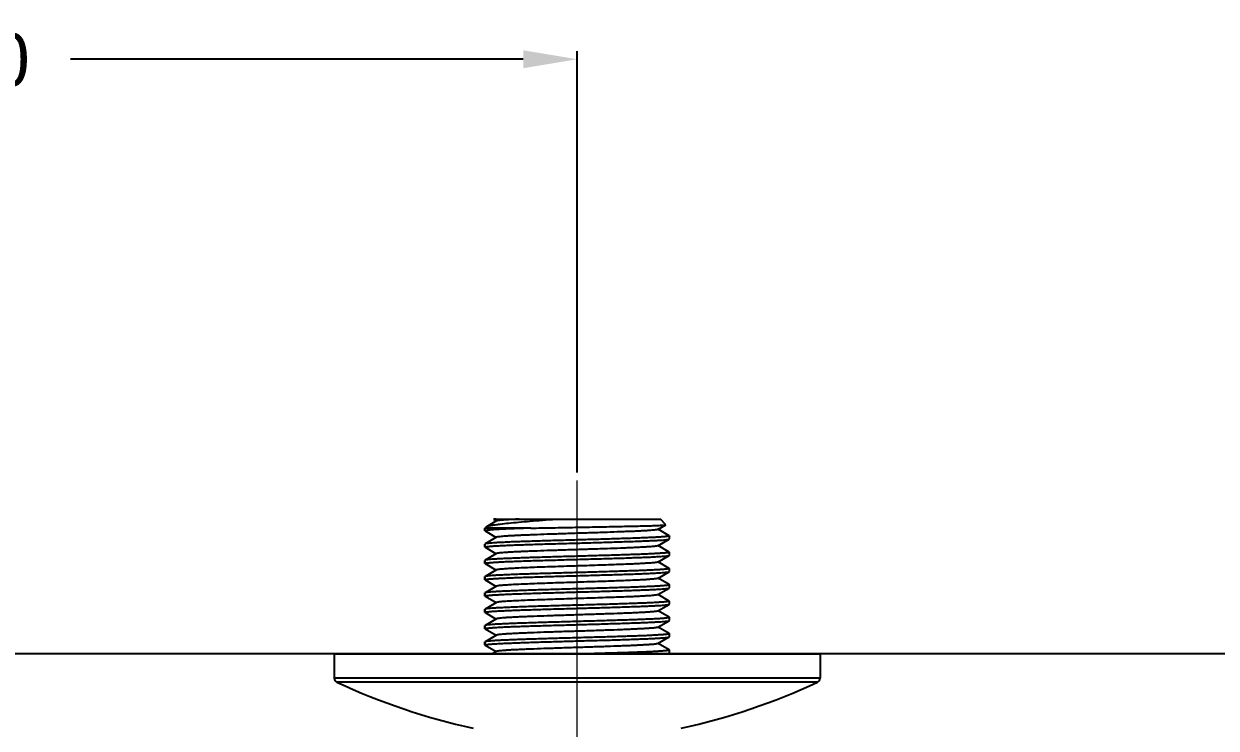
# Model space of a CAD drawing. Header units: millimetres. Extents: x 765 to 1606, y 133 to 728.
# Drawn here: x 994.6 to 1127.1, y 508 to 586.4 of the extents above; entities that cross this region are included whole.
import ezdxf

# ---------------------------------------------------------------- set-up
doc = ezdxf.new("R2010")
doc.units = ezdxf.units.MM
doc.linetypes.add('CENTERX2', pattern=[101.6, 63.5, -12.7, 12.7, -12.7])
doc.layers.add('CENTER', color=1, linetype='CENTERX2', lineweight=15)
doc.layers.add('DIM', color=3, linetype='Continuous', lineweight=9)
doc.layers.add('벽', color=2, linetype='Continuous')
doc.dimstyles.new('겸용-샤워욕조용1', dxfattribs={"dimscale": 0.6, "dimtxt": 10, "dimasz": 10, "dimexe": 1.5, "dimexo": 1.5, "dimgap": 2, "dimtad": 0, "dimtih": 1, "dimtoh": 1, "dimdec": 1, "dimdsep": 46, "dimtxsty": 'Standard', "dimcen": 2.5, "dimclrd": 5, "dimclre": 5, "dimclrt": 5, "dimadec": 1, "dimazin": 2, "dimtfac": 1, "dimtdec": 1, "dimtmove": 0, "dimatfit": 3, "dimfxl": 1.25, "dimarcsym": 0})

# ---------------------------------------------------------------- blocks, each defined once
blk = doc.blocks.new('*D60')
at = {"layer": 'Defpoints', "color": 0, "lineweight": 18, "transparency": 16777216}
for p in [(1056.11, 582.44), (906.11, 535.58), (1056.11, 535.58)]:
    blk.add_point(p, dxfattribs=at)
at = {"layer": 'DIM', "color": 5, "lineweight": -2, "transparency": 16777216}
for p, q in [((906.11, 536.48), (906.11, 583.34)), ((1056.11, 536.48), (1056.11, 583.34)), ((912.11, 582.44), (962.41, 582.44)), ((1050.11, 582.44), (999.81, 582.44))]:
    blk.add_line(p, q, dxfattribs=at)
at = {"layer": 'DIM', "color": 5, "lineweight": 18, "transparency": 16777216}
for points in [[(912.11, 583.44), (912.11, 581.44), (906.11, 582.44)], [(1050.11, 583.44), (1050.11, 581.44), (1056.11, 582.44)]]:
    blk.add_solid(points, dxfattribs=at)
at = {"layer": 'DIM', "color": 5, "transparency": 16777216, "insert": (981.11, 582.44), "char_height": 6, "attachment_point": 5}
blk.add_mtext('150~200', dxfattribs=at)

msp = doc.modelspace()

# ---------------------------------------------------------------- linework, layer by layer
at = {"color": 7, "linetype": 'Continuous'}
for p, q in [((1045.97, 530.4), (1045.86, 530.3)), ((1045.86, 530), (1045.86, 530.3)), ((1050.97, 530.3), (1045.86, 530.3)), ((1045.97, 530.4), (1046.02, 530.44)), ((1047.15, 531.09), (1046.02, 530.44)), ((1046.86, 531.3), (1046.82, 531.26)), ((1046.82, 531.26), (1046.83, 531.25)), ((1046.83, 531.25), (1047.12, 531.08)), ((1046.86, 531.3), (1065.36, 531.3)), ((1065.08, 530.15), (1065.98, 530.67)), ((1066.35, 529.45), (1065.11, 530.17)), ((1065.98, 530.68), (1065.36, 531.3)), ((1065.98, 530.67), (1065.98, 530.68)), ((1045.86, 530), (1045.88, 529.98)), ((1045.88, 529.98), (1047.12, 529.26)), ((1047.15, 529.28), (1045.88, 528.54)), ((1065.08, 528.34), (1066.35, 529.07)), ((1066.35, 529.45), (1066.36, 529.43)), ((1066.35, 529.07), (1066.36, 529.09)), ((1066.36, 529.09), (1066.36, 529.43)), ((1066.36, 529.43), (1066.36, 529.43)), ((1045.88, 528.54), (1045.86, 528.53)), ((1045.86, 528.18), (1045.86, 528.53)), ((1045.86, 528.53), (1045.86, 528.18)), ((1045.88, 528.17), (1045.86, 528.18)), ((1045.86, 528.18), (1045.86, 528.18)), ((1045.88, 528.17), (1047.12, 527.45)), ((1047.15, 527.46), (1045.88, 526.73)), ((1066.35, 527.64), (1065.11, 528.35)), ((1066.35, 527.64), (1066.36, 527.62)), ((1066.36, 527.27), (1066.36, 527.62)), ((1066.36, 527.62), (1066.36, 527.62)), ((1045.88, 526.73), (1045.86, 526.71)), ((1045.86, 526.37), (1045.86, 526.71)), ((1045.86, 526.71), (1045.86, 526.37)), ((1045.88, 526.35), (1045.86, 526.37)), ((1045.86, 526.37), (1045.86, 526.37)), ((1045.88, 526.35), (1047.12, 525.63)), ((1065.08, 526.52), (1066.35, 527.26)), ((1066.35, 525.82), (1065.11, 526.54)), ((1066.35, 527.26), (1066.36, 527.27)), ((1045.88, 524.91), (1045.86, 524.9)), ((1045.86, 524.55), (1045.86, 524.9)), ((1045.86, 524.9), (1045.86, 524.55)), ((1047.15, 525.65), (1045.88, 524.91)), ((1065.08, 524.71), (1066.35, 525.45)), ((1066.35, 525.82), (1066.36, 525.81)), ((1066.35, 525.45), (1066.36, 525.46)), ((1066.36, 525.46), (1066.36, 525.81)), ((1066.36, 525.81), (1066.36, 525.8)), ((1045.86, 524.55), (1045.86, 524.56)), ((1045.88, 524.54), (1045.86, 524.55)), ((1045.88, 524.54), (1047.12, 523.82)), ((1047.15, 523.84), (1045.88, 523.1)), ((1065.08, 522.9), (1066.35, 523.63)), ((1066.35, 524.01), (1065.11, 524.73)), ((1066.35, 524.01), (1066.36, 523.99)), ((1066.35, 523.63), (1066.36, 523.65)), ((1066.36, 523.65), (1066.36, 523.99)), ((1066.36, 523.99), (1066.36, 523.99)), ((1045.88, 523.1), (1045.86, 523.09)), ((1045.86, 522.74), (1045.86, 523.09)), ((1045.86, 523.09), (1045.86, 522.74)), ((1045.88, 522.73), (1045.86, 522.74)), ((1045.86, 522.74), (1045.86, 522.74)), ((1045.88, 522.73), (1047.12, 522.01)), ((1066.35, 522.19), (1065.11, 522.91)), ((1066.35, 522.19), (1066.36, 522.18)), ((1066.36, 521.83), (1066.36, 522.18)), ((1066.36, 522.18), (1066.36, 522.18)), ((1045.88, 521.29), (1045.86, 521.27)), ((1045.86, 520.93), (1045.86, 521.27)), ((1045.86, 521.27), (1045.86, 520.93)), ((1045.88, 520.91), (1045.86, 520.93)), ((1045.86, 520.93), (1045.86, 520.93)), ((1047.15, 522.02), (1045.88, 521.29)), ((1045.88, 520.91), (1047.12, 520.19)), ((1065.08, 521.08), (1066.35, 521.82)), ((1066.35, 520.38), (1065.11, 521.1)), ((1066.35, 521.82), (1066.36, 521.83)), ((1045.88, 519.47), (1045.86, 519.46)), ((1045.86, 519.11), (1045.86, 519.46)), ((1045.86, 519.46), (1045.86, 519.11)), ((1047.15, 520.21), (1045.88, 519.47)), ((1065.08, 519.27), (1066.35, 520)), ((1066.35, 520.38), (1066.36, 520.36)), ((1066.35, 520), (1066.36, 520.02)), ((1066.36, 520.02), (1066.36, 520.36)), ((1066.36, 520.36), (1066.36, 520.36)), ((1045.88, 519.1), (1045.86, 519.11)), ((1045.86, 519.11), (1045.86, 519.11)), ((1045.88, 519.1), (1047.12, 518.38)), ((1047.15, 518.39), (1045.88, 517.66)), ((1065.08, 517.45), (1066.35, 518.19)), ((1066.35, 518.57), (1065.11, 519.28)), ((1066.35, 518.57), (1066.36, 518.55)), ((1066.35, 518.19), (1066.36, 518.2)), ((1066.36, 518.2), (1066.36, 518.55)), ((1066.36, 518.55), (1066.36, 518.55)), ((1045.88, 517.66), (1045.86, 517.64)), ((1045.86, 517.3), (1045.86, 517.64)), ((1045.86, 517.64), (1045.86, 517.3)), ((1045.88, 517.28), (1045.86, 517.3)), ((1045.86, 517.3), (1045.86, 517.3)), ((1045.88, 517.28), (1047.12, 516.56)), ((1066.35, 516.75), (1065.11, 517.47)), ((1029.11, 516.3), (1029.11, 513.61)), ((1029.11, 516.3), (1029.11, 513.61)), ((1029.11, 516.3), (1083.11, 516.3)), ((1047.15, 516.58), (1046.66, 516.3)), ((1066.21, 516.3), (1066.35, 516.38)), ((1066.35, 516.75), (1066.36, 516.74)), ((1066.35, 516.38), (1066.36, 516.39)), ((1066.36, 516.39), (1066.36, 516.74)), ((1066.36, 516.74), (1066.36, 516.73)), ((1083.11, 516.3), (1083.11, 513.61)), ((1083.11, 516.3), (1083.11, 513.61)), ((1083.11, 513.61), (1029.11, 513.61)), ((1082.83, 513.16), (1029.4, 513.16))]:
    msp.add_line(p, q, dxfattribs=at)
for centre, radius, start, end in [((1029.61, 513.61), 0.5, 180, 244.9417), ((1059.73, 578.03), 71.6, 244.9417, 257.7627), ((1059.73, 578.03), 71.6, 244.9417, 257.7627), ((1052.5, 578.03), 71.6, 282.2373, 295.0583), ((1052.5, 578.03), 71.6, 282.2373, 295.0583), ((1082.61, 513.61), 0.5, 295.0583, 0)]:
    msp.add_arc(centre, radius, start, end, dxfattribs=at)
for points, knots in [([(1050.97, 530.3), (1050.6, 530.29), (1049.89, 530.26), (1048.89, 530.22), (1048.14, 530.19), (1047.6, 530.17), (1047.24, 530.15), (1046.93, 530.13), (1046.65, 530.11), (1046.42, 530.09), (1046.22, 530.07), (1046.07, 530.05), (1045.96, 530.04), (1045.9, 530.02), (1045.87, 530.01), (1045.86, 530), (1045.86, 530)], [0, 0, 0, 0, 0.216872, 0.413019, 0.584998, 0.661026, 0.729967, 0.791522, 0.845446, 0.891503, 0.929518, 0.959344, 0.980888, 0.994185, 0.997875, 1, 1, 1, 1]), ([(1046.02, 530.44), (1046.05, 530.46), (1046.15, 530.5), (1046.32, 530.55), (1046.56, 530.6), (1046.84, 530.65), (1047.18, 530.7), (1047.74, 530.78), (1048.55, 530.87), (1049.65, 530.97), (1050.9, 531.08), (1052.28, 531.19), (1053.23, 531.26), (1053.72, 531.3)], [0, 0, 0, 0, 0.016562, 0.04005, 0.070572, 0.108073, 0.152421, 0.203409, 0.324246, 0.467967, 0.631241, 0.810097, 1, 1, 1, 1]), ([(1047.1, 531.3), (1047.06, 531.29), (1046.99, 531.29), (1046.92, 531.28), (1046.87, 531.27), (1046.85, 531.27), (1046.83, 531.26), (1046.82, 531.26), (1046.82, 531.26)], [0, 0, 0, 0, 0.403647, 0.704709, 0.816606, 0.902765, 0.963479, 1, 1, 1, 1]), ([(1049.65, 531.3), (1049.47, 531.29), (1049.14, 531.27), (1048.67, 531.25), (1048.26, 531.22), (1047.9, 531.2), (1047.62, 531.17), (1047.42, 531.15), (1047.3, 531.13), (1047.23, 531.12), (1047.18, 531.11), (1047.16, 531.1), (1047.15, 531.09)], [0, 0, 0, 0, 0.21025, 0.39871, 0.563649, 0.703842, 0.818243, 0.906015, 0.939714, 0.96658, 0.986632, 1, 1, 1, 1]), ([(1065.08, 530.15), (1065.07, 530.15), (1065.04, 530.14), (1064.98, 530.12), (1064.91, 530.11), (1064.77, 530.09), (1064.55, 530.07), (1064.23, 530.04), (1063.84, 530.01), (1063.38, 529.99), (1062.85, 529.96), (1062.26, 529.93), (1061.62, 529.91), (1060.67, 529.87), (1059.39, 529.82), (1057.78, 529.77), (1056.11, 529.72), (1054.44, 529.66), (1052.83, 529.61), (1051.55, 529.56), (1050.6, 529.52), (1049.96, 529.5), (1049.37, 529.47), (1048.85, 529.44), (1048.39, 529.42), (1047.99, 529.39), (1047.67, 529.36), (1047.45, 529.34), (1047.32, 529.32), (1047.24, 529.31), (1047.19, 529.29), (1047.16, 529.28), (1047.15, 529.28)], [0, 0, 0, 0, 0.002023, 0.005107, 0.009275, 0.014527, 0.028249, 0.046177, 0.068154, 0.093991, 0.123458, 0.156292, 0.192202, 0.230865, 0.315051, 0.405844, 0.5, 0.594156, 0.684949, 0.769135, 0.807798, 0.843708, 0.876542, 0.90601, 0.931845, 0.953824, 0.97175, 0.985473, 0.990724, 0.994892, 0.997977, 1, 1, 1, 1]), ([(1050.97, 530.3), (1051.76, 530.31), (1053.41, 530.34), (1055.48, 530.38), (1057.17, 530.41), (1058.43, 530.44), (1059.65, 530.46), (1060.8, 530.48), (1061.88, 530.51), (1062.86, 530.53), (1063.73, 530.55), (1064.37, 530.57), (1064.82, 530.59), (1065.1, 530.6), (1065.34, 530.61), (1065.55, 530.62), (1065.71, 530.63), (1065.83, 530.64), (1065.89, 530.65), (1065.93, 530.66), (1065.96, 530.66), (1065.97, 530.67), (1065.98, 530.67)], [0, 0, 0, 0, 0.158672, 0.328226, 0.413743, 0.497918, 0.579388, 0.656825, 0.72896, 0.794598, 0.852642, 0.902115, 0.923371, 0.942181, 0.958464, 0.972151, 0.983181, 0.991513, 0.994655, 0.997113, 0.99889, 1, 1, 1, 1]), ([(1045.86, 528.18), (1045.86, 528.19), (1045.87, 528.19), (1045.89, 528.2), (1045.93, 528.21), (1045.99, 528.23), (1046.08, 528.24), (1046.19, 528.25), (1046.32, 528.27), (1046.48, 528.28), (1046.73, 528.3), (1047.1, 528.33), (1047.6, 528.35), (1048.18, 528.38), (1048.84, 528.41), (1049.57, 528.44), (1050.35, 528.46), (1051.19, 528.49), (1052.39, 528.53), (1053.97, 528.57), (1055.91, 528.63), (1057.85, 528.68), (1059.73, 528.74), (1061.22, 528.79), (1062.33, 528.82), (1063.08, 528.85), (1063.77, 528.88), (1064.39, 528.91), (1064.93, 528.93), (1065.38, 528.96), (1065.71, 528.98), (1065.93, 529), (1066.06, 529.02), (1066.16, 529.03), (1066.25, 529.04), (1066.31, 529.06), (1066.34, 529.07), (1066.35, 529.07)], [0, 0, 0, 0, 0.000415, 0.001043, 0.003085, 0.006238, 0.01052, 0.015927, 0.02245, 0.030078, 0.038795, 0.05941, 0.084113, 0.112673, 0.14483, 0.180285, 0.21871, 0.259748, 0.303018, 0.394635, 0.490173, 0.58609, 0.678832, 0.764968, 0.804549, 0.84131, 0.874907, 0.905032, 0.931404, 0.953782, 0.971963, 0.979427, 0.985784, 0.991023, 0.995135, 0.99812, 1, 1, 1, 1]), ([(1066.36, 529.43), (1066.36, 529.43), (1066.36, 529.42), (1066.34, 529.41), (1066.3, 529.4), (1066.24, 529.39), (1066.15, 529.38), (1066.04, 529.36), (1065.91, 529.35), (1065.75, 529.33), (1065.5, 529.31), (1065.13, 529.29), (1064.63, 529.26), (1064.04, 529.24), (1063.38, 529.21), (1062.66, 529.18), (1061.87, 529.15), (1061.03, 529.13), (1059.83, 529.09), (1058.26, 529.04), (1056.32, 528.99), (1054.38, 528.93), (1052.5, 528.88), (1051, 528.83), (1049.89, 528.79), (1049.14, 528.77), (1048.46, 528.74), (1047.84, 528.71), (1047.3, 528.68), (1046.84, 528.66), (1046.52, 528.63), (1046.3, 528.61), (1046.17, 528.6), (1046.06, 528.59), (1045.98, 528.57), (1045.92, 528.56), (1045.89, 528.55), (1045.88, 528.54)], [0, 0, 0, 0, 0.000415, 0.001043, 0.003085, 0.006238, 0.01052, 0.015927, 0.02245, 0.030078, 0.038795, 0.05941, 0.084113, 0.112673, 0.14483, 0.180285, 0.21871, 0.259748, 0.303018, 0.394635, 0.490173, 0.58609, 0.678832, 0.764968, 0.804549, 0.84131, 0.874907, 0.905032, 0.931404, 0.953782, 0.971963, 0.979427, 0.985784, 0.991023, 0.995135, 0.99812, 1, 1, 1, 1]), ([(1066.36, 527.62), (1066.36, 527.62), (1066.36, 527.61), (1066.34, 527.6), (1066.3, 527.59), (1066.24, 527.57), (1066.15, 527.56), (1066.04, 527.55), (1065.91, 527.53), (1065.75, 527.52), (1065.5, 527.5), (1065.13, 527.48), (1064.63, 527.45), (1064.04, 527.42), (1063.38, 527.39), (1062.66, 527.37), (1061.87, 527.34), (1061.03, 527.31), (1059.83, 527.27), (1058.26, 527.23), (1056.32, 527.17), (1054.38, 527.12), (1052.5, 527.06), (1051, 527.02), (1049.89, 526.98), (1049.14, 526.95), (1048.46, 526.92), (1047.84, 526.9), (1047.3, 526.87), (1046.84, 526.84), (1046.52, 526.82), (1046.3, 526.8), (1046.17, 526.79), (1046.06, 526.77), (1045.98, 526.76), (1045.92, 526.74), (1045.89, 526.73), (1045.88, 526.73)], [0, 0, 0, 0, 0.000415, 0.001043, 0.003085, 0.006238, 0.01052, 0.015927, 0.02245, 0.030078, 0.038795, 0.05941, 0.084113, 0.112673, 0.14483, 0.180286, 0.218711, 0.259751, 0.303022, 0.394639, 0.490178, 0.586095, 0.678836, 0.76497, 0.804551, 0.841311, 0.874908, 0.905032, 0.931404, 0.953783, 0.971964, 0.979427, 0.985784, 0.991023, 0.995135, 0.99812, 1, 1, 1, 1]), ([(1065.08, 528.34), (1065.07, 528.33), (1065.04, 528.32), (1064.98, 528.31), (1064.91, 528.3), (1064.77, 528.28), (1064.55, 528.25), (1064.23, 528.23), (1063.84, 528.2), (1063.38, 528.17), (1062.85, 528.15), (1062.26, 528.12), (1061.62, 528.09), (1060.67, 528.05), (1059.39, 528.01), (1057.78, 527.95), (1056.11, 527.9), (1054.44, 527.85), (1052.83, 527.79), (1051.55, 527.75), (1050.6, 527.71), (1049.96, 527.68), (1049.37, 527.66), (1048.85, 527.63), (1048.39, 527.6), (1047.99, 527.58), (1047.67, 527.55), (1047.45, 527.53), (1047.32, 527.51), (1047.24, 527.49), (1047.19, 527.48), (1047.16, 527.47), (1047.15, 527.46)], [0, 0, 0, 0, 0.002023, 0.005107, 0.009275, 0.014527, 0.028249, 0.046176, 0.068154, 0.093991, 0.123458, 0.156292, 0.192202, 0.230865, 0.315051, 0.405844, 0.5, 0.594156, 0.684948, 0.769134, 0.807798, 0.843707, 0.876542, 0.906009, 0.931845, 0.953824, 0.971749, 0.985473, 0.990724, 0.994891, 0.997976, 1, 1, 1, 1]), ([(1045.86, 526.37), (1045.86, 526.37), (1045.87, 526.38), (1045.89, 526.39), (1045.93, 526.4), (1045.99, 526.41), (1046.08, 526.43), (1046.19, 526.44), (1046.32, 526.45), (1046.48, 526.47), (1046.73, 526.49), (1047.1, 526.51), (1047.6, 526.54), (1048.18, 526.57), (1048.84, 526.59), (1049.57, 526.62), (1050.35, 526.65), (1051.19, 526.68), (1052.39, 526.71), (1053.97, 526.76), (1055.91, 526.82), (1057.85, 526.87), (1059.73, 526.92), (1061.22, 526.97), (1062.33, 527.01), (1063.08, 527.04), (1063.77, 527.06), (1064.39, 527.09), (1064.93, 527.12), (1065.38, 527.15), (1065.71, 527.17), (1065.93, 527.19), (1066.06, 527.2), (1066.16, 527.22), (1066.25, 527.23), (1066.31, 527.24), (1066.34, 527.25), (1066.35, 527.26)], [0, 0, 0, 0, 0.000415, 0.001043, 0.003085, 0.006238, 0.01052, 0.015927, 0.02245, 0.030078, 0.038795, 0.059411, 0.084114, 0.112674, 0.144831, 0.180286, 0.21871, 0.259747, 0.303017, 0.394634, 0.490171, 0.586086, 0.678827, 0.764964, 0.804546, 0.841307, 0.874905, 0.905029, 0.931402, 0.953781, 0.971963, 0.979426, 0.985783, 0.991023, 0.995135, 0.99812, 1, 1, 1, 1]), ([(1065.08, 526.52), (1065.07, 526.52), (1065.04, 526.51), (1064.98, 526.5), (1064.91, 526.48), (1064.77, 526.46), (1064.55, 526.44), (1064.23, 526.41), (1063.84, 526.39), (1063.38, 526.36), (1062.85, 526.33), (1061.79, 526.28), (1060.1, 526.22), (1057.76, 526.14), (1055.69, 526.07), (1054.02, 526.02), (1052.82, 525.98), (1051.68, 525.94), (1050.62, 525.9), (1049.68, 525.86), (1048.98, 525.82), (1048.48, 525.79), (1048.17, 525.77), (1047.89, 525.75), (1047.66, 525.73), (1047.47, 525.71), (1047.32, 525.69), (1047.23, 525.68), (1047.17, 525.66), (1047.16, 525.65), (1047.15, 525.65)], [0, 0, 0, 0, 0.002024, 0.005109, 0.009276, 0.014527, 0.028251, 0.046177, 0.068155, 0.093992, 0.123458, 0.156293, 0.271937, 0.405843, 0.547289, 0.617299, 0.684948, 0.748877, 0.807798, 0.860527, 0.906008, 0.925739, 0.943329, 0.95869, 0.97175, 0.982442, 0.990724, 0.996567, 0.998579, 1, 1, 1, 1]), ([(1045.86, 524.56), (1045.86, 524.56), (1045.87, 524.56), (1045.89, 524.57), (1045.93, 524.59), (1045.99, 524.6), (1046.08, 524.61), (1046.19, 524.63), (1046.32, 524.64), (1046.48, 524.65), (1046.73, 524.67), (1047.1, 524.7), (1047.6, 524.72), (1048.18, 524.75), (1048.84, 524.78), (1049.57, 524.81), (1050.35, 524.84), (1051.19, 524.86), (1052.39, 524.9), (1053.97, 524.95), (1055.91, 525), (1057.85, 525.06), (1059.73, 525.11), (1061.22, 525.16), (1062.33, 525.19), (1063.08, 525.22), (1063.77, 525.25), (1064.39, 525.28), (1064.93, 525.31), (1065.38, 525.33), (1065.71, 525.36), (1065.93, 525.38), (1066.06, 525.39), (1066.16, 525.4), (1066.25, 525.42), (1066.31, 525.43), (1066.34, 525.44), (1066.35, 525.45)], [0, 0, 0, 0, 0.000415, 0.001043, 0.003085, 0.006238, 0.01052, 0.015927, 0.022451, 0.030079, 0.038796, 0.059412, 0.084116, 0.112676, 0.144833, 0.180287, 0.218711, 0.259749, 0.303019, 0.394637, 0.490172, 0.586085, 0.678826, 0.764963, 0.804544, 0.841305, 0.874903, 0.905027, 0.931401, 0.95378, 0.971962, 0.979426, 0.985783, 0.991023, 0.995135, 0.99812, 1, 1, 1, 1]), ([(1066.36, 525.8), (1066.36, 525.8), (1066.36, 525.8), (1066.34, 525.79), (1066.3, 525.77), (1066.24, 525.76), (1066.15, 525.75), (1066.04, 525.73), (1065.91, 525.72), (1065.75, 525.71), (1065.5, 525.69), (1065.13, 525.66), (1064.63, 525.64), (1064.04, 525.61), (1063.38, 525.58), (1062.66, 525.55), (1061.87, 525.53), (1061.03, 525.5), (1059.83, 525.46), (1058.26, 525.41), (1056.32, 525.36), (1054.38, 525.3), (1052.5, 525.25), (1051, 525.2), (1049.89, 525.17), (1049.14, 525.14), (1048.46, 525.11), (1047.84, 525.08), (1047.3, 525.06), (1046.84, 525.03), (1046.52, 525), (1046.3, 524.98), (1046.17, 524.97), (1046.06, 524.96), (1045.98, 524.94), (1045.92, 524.93), (1045.89, 524.92), (1045.88, 524.91)], [0, 0, 0, 0, 0.000415, 0.001043, 0.003085, 0.006238, 0.010519, 0.015927, 0.02245, 0.030078, 0.038795, 0.059412, 0.084114, 0.112675, 0.144832, 0.180288, 0.218714, 0.259754, 0.303026, 0.394644, 0.49018, 0.586096, 0.678837, 0.764971, 0.804551, 0.841311, 0.874907, 0.905031, 0.931404, 0.953782, 0.971964, 0.979427, 0.985784, 0.991023, 0.995135, 0.99812, 1, 1, 1, 1]), ([(1045.86, 522.74), (1045.86, 522.74), (1045.87, 522.75), (1045.89, 522.76), (1045.93, 522.77), (1045.99, 522.79), (1046.08, 522.8), (1046.19, 522.81), (1046.32, 522.83), (1046.48, 522.84), (1046.73, 522.86), (1047.1, 522.88), (1047.6, 522.91), (1048.18, 522.94), (1048.84, 522.97), (1049.57, 522.99), (1050.35, 523.02), (1051.19, 523.05), (1052.39, 523.09), (1053.97, 523.13), (1055.91, 523.19), (1057.85, 523.24), (1059.73, 523.3), (1061.22, 523.34), (1062.33, 523.38), (1063.08, 523.41), (1063.77, 523.44), (1064.39, 523.46), (1064.93, 523.49), (1065.38, 523.52), (1065.71, 523.54), (1065.93, 523.56), (1066.06, 523.58), (1066.16, 523.59), (1066.25, 523.6), (1066.31, 523.62), (1066.34, 523.63), (1066.35, 523.63)], [0, 0, 0, 0, 0.000415, 0.001043, 0.003085, 0.006238, 0.010519, 0.015927, 0.02245, 0.030078, 0.038796, 0.059412, 0.084116, 0.112676, 0.144833, 0.180288, 0.218713, 0.259752, 0.303023, 0.39464, 0.490175, 0.586088, 0.678829, 0.764965, 0.804546, 0.841306, 0.874902, 0.905027, 0.9314, 0.953779, 0.971962, 0.979426, 0.985783, 0.991023, 0.995135, 0.99812, 1, 1, 1, 1]), ([(1066.36, 523.99), (1066.36, 523.99), (1066.36, 523.98), (1066.34, 523.97), (1066.3, 523.96), (1066.24, 523.95), (1066.15, 523.93), (1066.04, 523.92), (1065.91, 523.91), (1065.75, 523.89), (1065.5, 523.87), (1065.13, 523.85), (1064.63, 523.82), (1064.04, 523.79), (1063.38, 523.77), (1062.66, 523.74), (1061.87, 523.71), (1061.03, 523.68), (1059.83, 523.65), (1058.26, 523.6), (1056.32, 523.55), (1054.38, 523.49), (1052.5, 523.44), (1051, 523.39), (1049.89, 523.35), (1049.14, 523.32), (1048.46, 523.3), (1047.84, 523.27), (1047.3, 523.24), (1046.84, 523.21), (1046.52, 523.19), (1046.3, 523.17), (1046.17, 523.16), (1046.06, 523.14), (1045.98, 523.13), (1045.92, 523.12), (1045.89, 523.11), (1045.88, 523.1)], [0, 0, 0, 0, 0.000415, 0.001043, 0.003085, 0.006238, 0.010519, 0.015927, 0.02245, 0.030078, 0.038796, 0.059413, 0.084116, 0.112677, 0.144834, 0.18029, 0.218715, 0.259755, 0.303027, 0.394644, 0.490179, 0.586093, 0.678834, 0.764969, 0.804549, 0.841309, 0.874905, 0.905029, 0.931402, 0.953781, 0.971963, 0.979427, 0.985784, 0.991023, 0.995135, 0.99812, 1, 1, 1, 1]), ([(1065.08, 524.71), (1065.07, 524.7), (1065.04, 524.69), (1064.98, 524.68), (1064.91, 524.67), (1064.77, 524.65), (1064.55, 524.63), (1064.23, 524.6), (1063.84, 524.57), (1063.38, 524.54), (1062.85, 524.52), (1061.79, 524.47), (1060.1, 524.4), (1057.76, 524.33), (1055.69, 524.26), (1054.02, 524.21), (1052.82, 524.17), (1051.68, 524.12), (1050.62, 524.08), (1049.68, 524.04), (1048.98, 524.01), (1048.48, 523.98), (1048.17, 523.96), (1047.89, 523.94), (1047.66, 523.92), (1047.47, 523.9), (1047.32, 523.88), (1047.23, 523.86), (1047.17, 523.85), (1047.16, 523.84), (1047.15, 523.84)], [0, 0, 0, 0, 0.002023, 0.005108, 0.009276, 0.014527, 0.02825, 0.046176, 0.068154, 0.09399, 0.123458, 0.156292, 0.271937, 0.405843, 0.547289, 0.617299, 0.684948, 0.748876, 0.807797, 0.860528, 0.906008, 0.925738, 0.943329, 0.958691, 0.971749, 0.982443, 0.990723, 0.996568, 0.998579, 1, 1, 1, 1]), ([(1066.36, 522.18), (1066.36, 522.17), (1066.36, 522.17), (1066.34, 522.16), (1066.3, 522.15), (1066.24, 522.13), (1066.15, 522.12), (1066.04, 522.11), (1065.91, 522.09), (1065.75, 522.08), (1065.5, 522.06), (1065.13, 522.04), (1064.63, 522.01), (1064.04, 521.98), (1063.38, 521.95), (1062.66, 521.93), (1061.87, 521.9), (1061.03, 521.87), (1059.83, 521.83), (1058.26, 521.79), (1056.32, 521.73), (1054.38, 521.68), (1052.5, 521.62), (1051, 521.58), (1049.89, 521.54), (1049.14, 521.51), (1048.46, 521.48), (1047.84, 521.45), (1047.3, 521.43), (1046.84, 521.4), (1046.52, 521.38), (1046.3, 521.36), (1046.17, 521.34), (1046.06, 521.33), (1045.98, 521.32), (1045.92, 521.3), (1045.89, 521.29), (1045.88, 521.29)], [0, 0, 0, 0, 0.000415, 0.001043, 0.003085, 0.006238, 0.010519, 0.015927, 0.02245, 0.030078, 0.038796, 0.059412, 0.084116, 0.112676, 0.144833, 0.180288, 0.218712, 0.259751, 0.303022, 0.39464, 0.490174, 0.586088, 0.678829, 0.764965, 0.804546, 0.841306, 0.874902, 0.905027, 0.9314, 0.953779, 0.971962, 0.979426, 0.985783, 0.991023, 0.995135, 0.99812, 1, 1, 1, 1]), ([(1065.08, 522.9), (1065.07, 522.89), (1065.04, 522.88), (1064.98, 522.87), (1064.91, 522.85), (1064.77, 522.83), (1064.55, 522.81), (1064.23, 522.78), (1063.84, 522.76), (1063.38, 522.73), (1062.85, 522.7), (1061.79, 522.65), (1060.1, 522.59), (1057.76, 522.51), (1055.69, 522.45), (1054.02, 522.39), (1052.82, 522.35), (1051.68, 522.31), (1050.62, 522.27), (1049.68, 522.23), (1048.98, 522.2), (1048.48, 522.17), (1048.17, 522.15), (1047.89, 522.13), (1047.66, 522.11), (1047.47, 522.09), (1047.32, 522.07), (1047.23, 522.05), (1047.17, 522.03), (1047.16, 522.03), (1047.15, 522.02)], [0, 0, 0, 0, 0.002024, 0.005108, 0.009275, 0.014527, 0.02825, 0.046177, 0.068154, 0.093991, 0.123457, 0.156292, 0.271937, 0.405843, 0.547289, 0.617298, 0.684948, 0.748876, 0.807797, 0.860527, 0.906007, 0.925739, 0.943328, 0.95869, 0.971749, 0.982442, 0.990724, 0.996566, 0.998578, 1, 1, 1, 1]), ([(1045.86, 520.93), (1045.86, 520.93), (1045.87, 520.94), (1045.89, 520.95), (1045.93, 520.96), (1045.99, 520.97), (1046.08, 520.99), (1046.19, 521), (1046.32, 521.01), (1046.48, 521.03), (1046.73, 521.05), (1047.1, 521.07), (1047.6, 521.1), (1048.18, 521.12), (1048.84, 521.15), (1049.57, 521.18), (1050.35, 521.21), (1051.19, 521.23), (1052.39, 521.27), (1053.97, 521.32), (1055.91, 521.37), (1057.85, 521.43), (1059.73, 521.48), (1061.22, 521.53), (1062.33, 521.57), (1063.08, 521.59), (1063.77, 521.62), (1064.39, 521.65), (1064.93, 521.68), (1065.38, 521.7), (1065.71, 521.73), (1065.93, 521.75), (1066.06, 521.76), (1066.16, 521.78), (1066.25, 521.79), (1066.31, 521.8), (1066.34, 521.81), (1066.35, 521.82)], [0, 0, 0, 0, 0.000415, 0.001043, 0.003085, 0.006238, 0.010519, 0.015927, 0.02245, 0.030078, 0.038796, 0.059413, 0.084116, 0.112677, 0.144834, 0.180289, 0.218715, 0.259755, 0.303026, 0.394644, 0.490179, 0.586093, 0.678834, 0.764969, 0.804549, 0.841308, 0.874905, 0.905029, 0.931402, 0.953781, 0.971963, 0.979427, 0.985784, 0.991023, 0.995135, 0.99812, 1, 1, 1, 1]), ([(1065.08, 521.08), (1065.07, 521.08), (1065.04, 521.07), (1064.98, 521.05), (1064.91, 521.04), (1064.77, 521.02), (1064.55, 521), (1064.23, 520.97), (1063.84, 520.94), (1063.38, 520.92), (1062.85, 520.89), (1062.26, 520.86), (1061.62, 520.84), (1060.67, 520.8), (1059.39, 520.75), (1057.78, 520.7), (1056.11, 520.65), (1054.44, 520.59), (1052.83, 520.54), (1051.55, 520.49), (1050.6, 520.45), (1049.96, 520.43), (1049.37, 520.4), (1048.85, 520.37), (1048.39, 520.35), (1047.99, 520.32), (1047.67, 520.29), (1047.45, 520.27), (1047.32, 520.25), (1047.24, 520.24), (1047.19, 520.22), (1047.16, 520.21), (1047.15, 520.21)], [0, 0, 0, 0, 0.002023, 0.005109, 0.009276, 0.014527, 0.028251, 0.046176, 0.068155, 0.093991, 0.123458, 0.156292, 0.192202, 0.230866, 0.315052, 0.405844, 0.5, 0.594157, 0.684949, 0.769135, 0.807798, 0.843709, 0.876542, 0.90601, 0.931846, 0.953824, 0.97175, 0.985473, 0.990724, 0.994893, 0.997977, 1, 1, 1, 1]), ([(1045.86, 519.11), (1045.86, 519.12), (1045.87, 519.12), (1045.89, 519.13), (1045.93, 519.14), (1045.99, 519.16), (1046.08, 519.17), (1046.19, 519.18), (1046.32, 519.2), (1046.48, 519.21), (1046.73, 519.23), (1047.1, 519.26), (1047.6, 519.28), (1048.18, 519.31), (1048.84, 519.34), (1049.57, 519.37), (1050.35, 519.39), (1051.19, 519.42), (1052.39, 519.46), (1053.97, 519.5), (1055.91, 519.56), (1057.85, 519.61), (1059.73, 519.67), (1061.22, 519.72), (1062.33, 519.75), (1063.08, 519.78), (1063.77, 519.81), (1064.39, 519.84), (1064.93, 519.86), (1065.38, 519.89), (1065.71, 519.91), (1065.93, 519.93), (1066.06, 519.95), (1066.16, 519.96), (1066.25, 519.97), (1066.31, 519.99), (1066.34, 520), (1066.35, 520)], [0, 0, 0, 0, 0.000415, 0.001043, 0.003085, 0.006238, 0.010519, 0.015927, 0.02245, 0.030078, 0.038795, 0.059412, 0.084114, 0.112675, 0.144832, 0.180288, 0.218714, 0.259754, 0.303026, 0.394644, 0.49018, 0.586096, 0.678837, 0.764971, 0.804551, 0.84131, 0.874907, 0.905031, 0.931404, 0.953782, 0.971964, 0.979427, 0.985784, 0.991023, 0.995135, 0.99812, 1, 1, 1, 1]), ([(1066.36, 520.36), (1066.36, 520.36), (1066.36, 520.35), (1066.34, 520.34), (1066.3, 520.33), (1066.24, 520.32), (1066.15, 520.31), (1066.04, 520.29), (1065.91, 520.28), (1065.75, 520.26), (1065.5, 520.24), (1065.13, 520.22), (1064.63, 520.19), (1064.04, 520.17), (1063.38, 520.14), (1062.66, 520.11), (1061.87, 520.08), (1061.03, 520.06), (1059.83, 520.02), (1058.26, 519.97), (1056.32, 519.92), (1054.38, 519.86), (1052.5, 519.81), (1051, 519.76), (1049.89, 519.72), (1049.14, 519.7), (1048.46, 519.67), (1047.84, 519.64), (1047.3, 519.61), (1046.84, 519.59), (1046.52, 519.56), (1046.3, 519.54), (1046.17, 519.53), (1046.06, 519.52), (1045.98, 519.5), (1045.92, 519.49), (1045.89, 519.48), (1045.88, 519.47)], [0, 0, 0, 0, 0.000415, 0.001043, 0.003085, 0.006238, 0.01052, 0.015927, 0.022451, 0.030079, 0.038796, 0.059412, 0.084116, 0.112676, 0.144833, 0.180287, 0.218711, 0.259749, 0.30302, 0.394637, 0.490172, 0.586086, 0.678826, 0.764963, 0.804545, 0.841305, 0.874903, 0.905027, 0.931401, 0.95378, 0.971962, 0.979426, 0.985783, 0.991023, 0.995135, 0.99812, 1, 1, 1, 1]), ([(1045.86, 517.3), (1045.86, 517.3), (1045.87, 517.31), (1045.89, 517.32), (1045.93, 517.33), (1045.99, 517.34), (1046.08, 517.36), (1046.19, 517.37), (1046.32, 517.38), (1046.48, 517.4), (1046.73, 517.42), (1047.1, 517.44), (1047.6, 517.47), (1048.18, 517.5), (1048.84, 517.52), (1049.57, 517.55), (1050.35, 517.58), (1051.19, 517.61), (1052.39, 517.64), (1053.97, 517.69), (1055.91, 517.75), (1057.85, 517.8), (1059.73, 517.85), (1061.22, 517.9), (1062.33, 517.94), (1063.08, 517.97), (1063.77, 517.99), (1064.39, 518.02), (1064.93, 518.05), (1065.38, 518.08), (1065.71, 518.1), (1065.93, 518.12), (1066.06, 518.13), (1066.16, 518.15), (1066.25, 518.16), (1066.31, 518.17), (1066.34, 518.18), (1066.35, 518.19)], [0, 0, 0, 0, 0.000415, 0.001043, 0.003085, 0.006238, 0.01052, 0.015927, 0.02245, 0.030078, 0.038795, 0.05941, 0.084113, 0.112673, 0.14483, 0.180286, 0.218711, 0.259751, 0.303022, 0.39464, 0.490178, 0.586095, 0.678837, 0.764971, 0.804551, 0.841311, 0.874908, 0.905032, 0.931404, 0.953783, 0.971964, 0.979427, 0.985784, 0.991023, 0.995135, 0.99812, 1, 1, 1, 1]), ([(1066.36, 518.55), (1066.36, 518.55), (1066.36, 518.54), (1066.34, 518.53), (1066.3, 518.52), (1066.24, 518.5), (1066.15, 518.49), (1066.04, 518.48), (1065.91, 518.46), (1065.75, 518.45), (1065.5, 518.43), (1065.13, 518.41), (1064.63, 518.38), (1064.04, 518.35), (1063.38, 518.32), (1062.66, 518.3), (1061.87, 518.27), (1061.03, 518.24), (1059.83, 518.2), (1058.26, 518.16), (1056.32, 518.1), (1054.38, 518.05), (1052.5, 517.99), (1051, 517.95), (1049.89, 517.91), (1049.14, 517.88), (1048.46, 517.85), (1047.84, 517.83), (1047.3, 517.8), (1046.84, 517.77), (1046.52, 517.75), (1046.3, 517.73), (1046.17, 517.72), (1046.06, 517.7), (1045.98, 517.69), (1045.92, 517.67), (1045.89, 517.66), (1045.88, 517.66)], [0, 0, 0, 0, 0.000415, 0.001043, 0.003085, 0.006238, 0.01052, 0.015927, 0.02245, 0.030078, 0.038795, 0.059411, 0.084114, 0.112674, 0.144831, 0.180286, 0.21871, 0.259747, 0.303017, 0.394634, 0.490171, 0.586086, 0.678827, 0.764964, 0.804546, 0.841307, 0.874905, 0.905029, 0.931402, 0.953781, 0.971963, 0.979426, 0.985783, 0.991023, 0.995135, 0.99812, 1, 1, 1, 1]), ([(1065.08, 519.27), (1065.07, 519.26), (1065.04, 519.25), (1064.98, 519.24), (1064.91, 519.23), (1064.77, 519.21), (1064.55, 519.18), (1064.23, 519.16), (1063.84, 519.13), (1063.38, 519.1), (1062.85, 519.08), (1062.26, 519.05), (1061.62, 519.02), (1060.67, 518.98), (1059.39, 518.94), (1057.78, 518.88), (1056.11, 518.83), (1054.44, 518.78), (1052.83, 518.72), (1051.55, 518.68), (1050.6, 518.64), (1049.96, 518.61), (1049.37, 518.59), (1048.85, 518.56), (1048.39, 518.53), (1047.99, 518.51), (1047.67, 518.48), (1047.45, 518.46), (1047.32, 518.44), (1047.24, 518.42), (1047.19, 518.41), (1047.16, 518.4), (1047.15, 518.39)], [0, 0, 0, 0, 0.002023, 0.005107, 0.009275, 0.014527, 0.028249, 0.046177, 0.068154, 0.093991, 0.123457, 0.156292, 0.192202, 0.230865, 0.315051, 0.405843, 0.499999, 0.594156, 0.684948, 0.769134, 0.807798, 0.843707, 0.876542, 0.906008, 0.931845, 0.953823, 0.971749, 0.985473, 0.990724, 0.994891, 0.997976, 1, 1, 1, 1]), ([(1065.08, 517.45), (1065.07, 517.45), (1065.04, 517.44), (1064.98, 517.43), (1064.91, 517.41), (1064.77, 517.39), (1064.55, 517.37), (1064.23, 517.34), (1063.84, 517.32), (1063.38, 517.29), (1062.85, 517.26), (1062.26, 517.23), (1061.62, 517.21), (1060.67, 517.17), (1059.39, 517.12), (1057.78, 517.07), (1056.11, 517.02), (1054.44, 516.96), (1052.83, 516.91), (1051.55, 516.86), (1050.6, 516.83), (1049.96, 516.8), (1049.37, 516.77), (1048.85, 516.75), (1048.39, 516.72), (1047.99, 516.69), (1047.67, 516.67), (1047.45, 516.64), (1047.32, 516.62), (1047.24, 516.61), (1047.19, 516.6), (1047.16, 516.59), (1047.15, 516.58)], [0, 0, 0, 0, 0.002024, 0.005109, 0.009276, 0.014527, 0.028251, 0.046177, 0.068155, 0.093992, 0.123458, 0.156293, 0.192202, 0.230866, 0.315052, 0.405844, 0.500001, 0.594157, 0.684949, 0.769135, 0.807798, 0.843708, 0.876543, 0.906009, 0.931846, 0.953823, 0.971751, 0.985473, 0.990725, 0.994893, 0.997977, 1, 1, 1, 1]), ([(1066.36, 516.73), (1066.36, 516.73), (1066.36, 516.73), (1066.34, 516.72), (1066.3, 516.7), (1066.24, 516.69), (1066.16, 516.68), (1066.05, 516.67), (1065.92, 516.65), (1065.77, 516.64), (1065.53, 516.62), (1065.17, 516.6), (1064.68, 516.57), (1064.12, 516.54), (1063.48, 516.51), (1062.78, 516.49), (1062.02, 516.46), (1061.2, 516.43), (1060.03, 516.4), (1058.49, 516.35), (1057.24, 516.32), (1056.6, 516.3)], [0, 0, 0, 0, 0.000852, 0.002134, 0.006284, 0.012681, 0.021362, 0.032323, 0.045546, 0.061009, 0.078681, 0.120488, 0.170608, 0.228591, 0.293928, 0.366031, 0.444258, 0.527908, 0.616232, 0.803709, 1, 1, 1, 1]), ([(1065.83, 516.3), (1065.9, 516.3), (1066.02, 516.31), (1066.17, 516.33), (1066.27, 516.35), (1066.32, 516.36), (1066.34, 516.37), (1066.35, 516.38)], [0, 0, 0, 0, 0.382641, 0.677155, 0.882616, 0.952094, 1, 1, 1, 1])]:
    msp.add_open_spline(points, degree=3, knots=knots, dxfattribs=at)
at = {"layer": 'CENTER'}
msp.add_line((1056.11, 486.17), (1056.11, 535.58), dxfattribs=at)
at = {"layer": '벽'}
msp.add_line((1225.77, 516.3), (825.55, 516.3), dxfattribs=at)

# ---------------------------------------------------------------- dimensions: what is measured, and where the dimension line sits
at = {"layer": 'DIM', "color": 1}
dim = msp.add_linear_dim(base=(1056.11, 582.44), p1=(906.11, 535.58), p2=(1056.11, 535.58), text='150~200', dimstyle='겸용-샤워욕조용1', dxfattribs=at)
dim.commit()
dim.dimension.update_dxf_attribs({"geometry": '*D60', "text_midpoint": (981.11, 582.44)})

doc.saveas('drawing.dxf')
